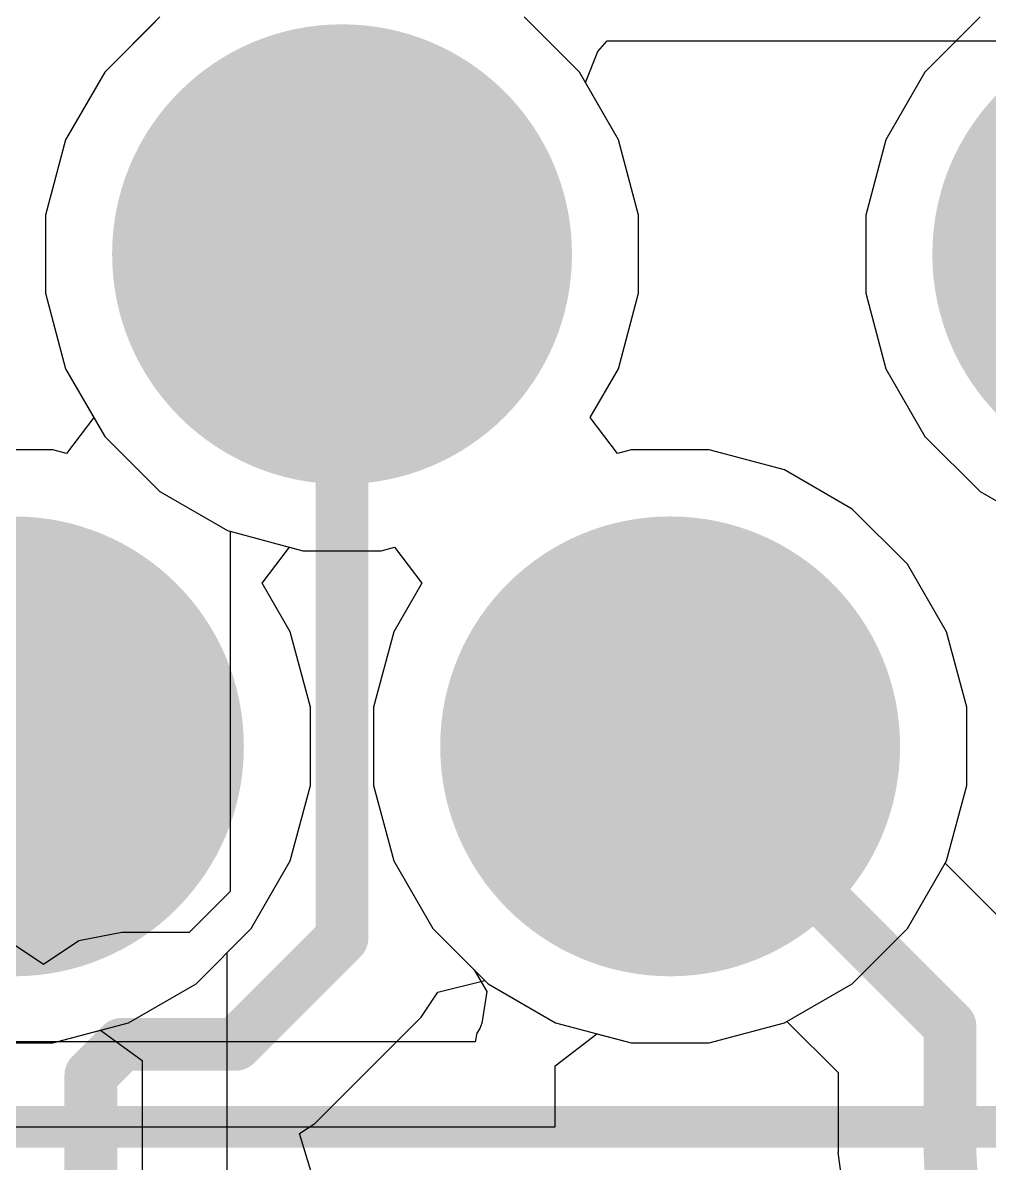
# Model space of a CAD drawing. Header units: inches. Extents: x 0 to 5271, y 0 to 5417.
# Drawn here: x 75.753 to 78.698, y 92.995 to 96.47 of the extents above; entities that cross this region are included whole.
import ezdxf

# ---------------------------------------------------------------- set-up
doc = ezdxf.new("R2010")
doc.units = ezdxf.units.IN
for name, color, linetype in [('Bottom Layer', 5, 'Continuous'), ('Bottom Solder', 6, 'Continuous'), ('Drill Drawing', 1, 'Continuous'), ('L2_GND1', 16, 'Continuous'), ('L3_SIG1', 76, 'Continuous'), ('L4_PWR', 90, 'Continuous'), ('L5_GND2', 156, 'Continuous'), ('L6_SIG2', 130, 'Continuous'), ('L7_GND3', 216, 'Continuous'), ('Multi-Layer', 9, 'Continuous'), ('Pad Holes', 156, 'Continuous'), ('Top Layer', 1, 'Continuous'), ('Top Overlay', 2, 'Continuous'), ('Top Solder', 216, 'Continuous')]:
    doc.layers.add(name, color=color, linetype=linetype)

# ---------------------------------------------------------------- blocks, each defined once
blk = doc.blocks.new('UEA1112C_8HS6_4F_528')
at = {"layer": 'Bottom Layer'}
h = blk.add_hatch(color=5, dxfattribs=at)
edge = h.paths.add_edge_path()
edge.add_arc((-2.0000087, 3.34998314), 0.6499986999999999, 0, 360)
h = blk.add_hatch(color=5, dxfattribs=at)
edge = h.paths.add_edge_path()
edge.add_arc((-1.27e-05, 3.34998314), 0.6499986999999999, 0, 360)
h = blk.add_hatch(color=5, dxfattribs=at)
edge = h.paths.add_edge_path()
edge.add_arc((-3.499980299999999, 1.85001154), 0.6499986999999999, 0, 360)
h = blk.add_hatch(color=5, dxfattribs=at)
edge = h.paths.add_edge_path()
edge.add_arc((-1.0000107, 1.85001154), 0.6499986999999999, 0, 360)
at = {"layer": 'Bottom Solder'}
h = blk.add_hatch(color=6, dxfattribs=at)
edge = h.paths.add_edge_path()
edge.add_arc((-2.0000087, 3.34998314), 0.7007987, 0, 360)
h = blk.add_hatch(color=6, dxfattribs=at)
edge = h.paths.add_edge_path()
edge.add_arc((-1.27e-05, 3.34998314), 0.7007987, 0, 360)
h = blk.add_hatch(color=6, dxfattribs=at)
edge = h.paths.add_edge_path()
edge.add_arc((-3.499980299999999, 1.85001154), 0.7007987, 0, 360)
h = blk.add_hatch(color=6, dxfattribs=at)
edge = h.paths.add_edge_path()
edge.add_arc((-1.0000107, 1.85001154), 0.7007987, 0, 360)
at = {"layer": 'L2_GND1'}
h = blk.add_hatch(color=16, dxfattribs=at)
edge = h.paths.add_edge_path()
edge.add_arc((-2.0000087, 3.34998314), 0.6499986999999999, 0, 360)
h = blk.add_hatch(color=16, dxfattribs=at)
edge = h.paths.add_edge_path()
edge.add_arc((-1.27e-05, 3.34998314), 0.6499986999999999, 0, 360)
h = blk.add_hatch(color=16, dxfattribs=at)
edge = h.paths.add_edge_path()
edge.add_arc((-3.499980299999999, 1.85001154), 0.6499986999999999, 0, 360)
h = blk.add_hatch(color=16, dxfattribs=at)
edge = h.paths.add_edge_path()
edge.add_arc((-1.0000107, 1.85001154), 0.6499986999999999, 0, 360)
at = {"layer": 'L3_SIG1'}
h = blk.add_hatch(color=76, dxfattribs=at)
edge = h.paths.add_edge_path()
edge.add_arc((-2.0000087, 3.34998314), 0.6499986999999999, 0, 360)
h = blk.add_hatch(color=76, dxfattribs=at)
edge = h.paths.add_edge_path()
edge.add_arc((-1.27e-05, 3.34998314), 0.6499986999999999, 0, 360)
h = blk.add_hatch(color=76, dxfattribs=at)
edge = h.paths.add_edge_path()
edge.add_arc((-3.499980299999999, 1.85001154), 0.6499986999999999, 0, 360)
h = blk.add_hatch(color=76, dxfattribs=at)
edge = h.paths.add_edge_path()
edge.add_arc((-1.0000107, 1.85001154), 0.6499986999999999, 0, 360)
at = {"layer": 'L4_PWR'}
h = blk.add_hatch(color=90, dxfattribs=at)
edge = h.paths.add_edge_path()
edge.add_arc((-2.0000087, 3.34998314), 0.6499986999999999, 0, 360)
h = blk.add_hatch(color=90, dxfattribs=at)
edge = h.paths.add_edge_path()
edge.add_arc((-1.27e-05, 3.34998314), 0.6499986999999999, 0, 360)
h = blk.add_hatch(color=90, dxfattribs=at)
edge = h.paths.add_edge_path()
edge.add_arc((-3.499980299999999, 1.85001154), 0.6499986999999999, 0, 360)
h = blk.add_hatch(color=90, dxfattribs=at)
edge = h.paths.add_edge_path()
edge.add_arc((-1.0000107, 1.85001154), 0.6499986999999999, 0, 360)
at = {"layer": 'L5_GND2'}
h = blk.add_hatch(color=156, dxfattribs=at)
edge = h.paths.add_edge_path()
edge.add_arc((-2.0000087, 3.34998314), 0.6499986999999999, 0, 360)
h = blk.add_hatch(color=156, dxfattribs=at)
edge = h.paths.add_edge_path()
edge.add_arc((-1.27e-05, 3.34998314), 0.6499986999999999, 0, 360)
h = blk.add_hatch(color=156, dxfattribs=at)
edge = h.paths.add_edge_path()
edge.add_arc((-3.499980299999999, 1.85001154), 0.6499986999999999, 0, 360)
h = blk.add_hatch(color=156, dxfattribs=at)
edge = h.paths.add_edge_path()
edge.add_arc((-1.0000107, 1.85001154), 0.6499986999999999, 0, 360)
at = {"layer": 'L6_SIG2'}
h = blk.add_hatch(color=130, dxfattribs=at)
edge = h.paths.add_edge_path()
edge.add_arc((-2.0000087, 3.34998314), 0.6499986999999999, 0, 360)
h = blk.add_hatch(color=130, dxfattribs=at)
edge = h.paths.add_edge_path()
edge.add_arc((-1.27e-05, 3.34998314), 0.6499986999999999, 0, 360)
h = blk.add_hatch(color=130, dxfattribs=at)
edge = h.paths.add_edge_path()
edge.add_arc((-3.499980299999999, 1.85001154), 0.6499986999999999, 0, 360)
h = blk.add_hatch(color=130, dxfattribs=at)
edge = h.paths.add_edge_path()
edge.add_arc((-1.0000107, 1.85001154), 0.6499986999999999, 0, 360)
at = {"layer": 'L7_GND3'}
h = blk.add_hatch(color=216, dxfattribs=at)
edge = h.paths.add_edge_path()
edge.add_arc((-2.0000087, 3.34998314), 0.6499986999999999, 0, 360)
h = blk.add_hatch(color=216, dxfattribs=at)
edge = h.paths.add_edge_path()
edge.add_arc((-1.27e-05, 3.34998314), 0.6499986999999999, 0, 360)
h = blk.add_hatch(color=216, dxfattribs=at)
edge = h.paths.add_edge_path()
edge.add_arc((-3.499980299999999, 1.85001154), 0.6499986999999999, 0, 360)
h = blk.add_hatch(color=216, dxfattribs=at)
edge = h.paths.add_edge_path()
edge.add_arc((-1.0000107, 1.85001154), 0.6499986999999999, 0, 360)
at = {"layer": 'Multi-Layer'}
h = blk.add_hatch(color=9, dxfattribs=at)
edge = h.paths.add_edge_path()
edge.add_arc((-2.0000087, 3.34998314), 0.6499986999999999, 0, 360)
h = blk.add_hatch(color=9, dxfattribs=at)
edge = h.paths.add_edge_path()
edge.add_arc((-1.27e-05, 3.34998314), 0.6499986999999999, 0, 360)
h = blk.add_hatch(color=9, dxfattribs=at)
edge = h.paths.add_edge_path()
edge.add_arc((-3.499980299999999, 1.85001154), 0.6499986999999999, 0, 360)
h = blk.add_hatch(color=9, dxfattribs=at)
edge = h.paths.add_edge_path()
edge.add_arc((-1.0000107, 1.85001154), 0.6499986999999999, 0, 360)
at = {"layer": 'Pad Holes'}
h = blk.add_hatch(color=7, dxfattribs=at)
edge = h.paths.add_edge_path()
edge.add_arc((-2.0000087, 3.34998314), 0.350012, 0, 360)
h = blk.add_hatch(color=7, dxfattribs=at)
edge = h.paths.add_edge_path()
edge.add_arc((-1.27e-05, 3.34998314), 0.350012, 0, 360)
h = blk.add_hatch(color=7, dxfattribs=at)
edge = h.paths.add_edge_path()
edge.add_arc((-1.0000107, 1.85001154), 0.350012, 0, 360)
at = {"layer": 'Top Layer'}
h = blk.add_hatch(color=1, dxfattribs=at)
edge = h.paths.add_edge_path()
edge.add_arc((-2.0000087, 3.34998314), 0.6499986999999999, 0, 360)
h = blk.add_hatch(color=1, dxfattribs=at)
edge = h.paths.add_edge_path()
edge.add_arc((-1.27e-05, 3.34998314), 0.6499986999999999, 0, 360)
h = blk.add_hatch(color=1, dxfattribs=at)
edge = h.paths.add_edge_path()
edge.add_arc((-3.499980299999999, 1.85001154), 0.6499986999999999, 0, 360)
h = blk.add_hatch(color=1, dxfattribs=at)
edge = h.paths.add_edge_path()
edge.add_arc((-1.0000107, 1.85001154), 0.6499986999999999, 0, 360)
at = {"layer": 'Top Solder'}
h = blk.add_hatch(color=216, dxfattribs=at)
edge = h.paths.add_edge_path()
edge.add_arc((-2.0000087, 3.34998314), 0.7007987, 0, 360)
h = blk.add_hatch(color=216, dxfattribs=at)
edge = h.paths.add_edge_path()
edge.add_arc((-1.27e-05, 3.34998314), 0.7007987, 0, 360)
h = blk.add_hatch(color=216, dxfattribs=at)
edge = h.paths.add_edge_path()
edge.add_arc((-3.499980299999999, 1.85001154), 0.7007987, 0, 360)
h = blk.add_hatch(color=216, dxfattribs=at)
edge = h.paths.add_edge_path()
edge.add_arc((-1.0000107, 1.85001154), 0.7007987, 0, 360)
at = {"layer": 'Top Overlay'}
blk.add_lwpolyline([(6.7999737, 4.51000114, 0.127, 0.127, 0), (-6.7999991, 4.51000114, 0.127, 0.127, 0)], format="xyseb", dxfattribs=at)

msp = doc.modelspace()

# ---------------------------------------------------------------- linework, layer by layer
at = {"layer": 'Bottom Layer'}
for p, q in [((76.17096018, 96.48839478), (76.00264962, 96.32008422)), ((77.44940822, 96.32008422), (77.28109766, 96.48839478)), ((78.67092978, 96.48839478), (78.50261922, 96.32008422)), ((76.00264962, 96.32008422), (75.88363538, 96.11394544)), ((77.56842246, 96.11394544), (77.44940822, 96.32008422)), ((78.50261922, 96.32008422), (78.38360498, 96.11394544)), ((75.88363538, 96.11394544), (75.82203022, 95.88402971999999)), ((77.63002762, 95.88402971999999), (77.56842246, 96.11394544)), ((78.38360498, 96.11394544), (78.32199982, 95.88402971999999)), ((75.82203022, 95.88402971999999), (75.82203022, 95.64600123999999)), ((77.63002762, 95.64600123999999), (77.63002762, 95.88402971999999)), ((78.32199982, 95.88402971999999), (78.32199982, 95.64600123999999)), ((75.82203022, 95.64600123999999), (75.88363538, 95.41608552)), ((77.56842246, 95.41608552), (77.63002762, 95.64600123999999)), ((78.32199982, 95.64600123999999), (78.38360498, 95.41608552)), ((75.88363538, 95.41608552), (76.00264962, 95.20994673999999)), ((77.48243076, 95.26714245999999), (77.56842246, 95.41608552)), ((78.38360498, 95.41608552), (78.50261922, 95.20994673999999)), ((77.5661136, 95.15808247999999), (77.48243076, 95.26714245999999)), ((76.00264962, 95.20994673999999), (76.17096018, 95.04163618)), ((78.50261922, 95.20994673999999), (78.67092978, 95.04163618)), ((77.60701268, 95.16904258), (77.5661136, 95.15808247999999)), ((77.84504116, 95.16904258), (77.60701268, 95.16904258)), ((78.07495688, 95.10743742), (77.84504116, 95.16904258)), ((78.28109565999999, 94.98842318), (78.07495688, 95.10743742)), ((76.17096018, 95.04163618), (76.37709896, 94.92262194)), ((78.67092978, 95.04163618), (78.87706856, 94.92262194)), ((78.44940622, 94.82011261999999), (78.28109565999999, 94.98842318)), ((76.37709896, 94.92262194), (76.60701467999999, 94.86101678)), ((76.60701467999999, 94.86101678), (76.84504315999999, 94.86101678)), ((76.84504315999999, 94.86101678), (76.88594223999999, 94.87197687999999)), ((76.88594223999999, 94.87197687999999), (76.96962508, 94.7629169)), ((78.56842046, 94.61397384), (78.44940622, 94.82011261999999)), ((76.96962508, 94.7629169), (76.88363337999999, 94.61397384)), ((76.88363337999999, 94.61397384), (76.82202821999999, 94.38405811999999)), ((78.63002562, 94.38405811999999), (78.56842046, 94.61397384)), ((76.82202821999999, 94.38405811999999), (76.82202821999999, 94.14602964)), ((78.63002562, 94.14602964), (78.63002562, 94.38405811999999)), ((76.82202821999999, 94.14602964), (76.88363337999999, 93.91611391999999)), ((78.56842046, 93.91611391999999), (78.63002562, 94.14602964)), ((76.88363337999999, 93.91611391999999), (77.00264761999999, 93.70997514)), ((78.56428279999999, 93.90894858), (78.56842046, 93.91611391999999)), ((78.72602492, 93.74720646), (78.56428279999999, 93.90894858)), ((77.00264761999999, 93.70997514), (77.17095818, 93.54166457999999)), ((77.17095818, 93.54166457999999), (77.37709695999999, 93.42265034)), ((77.37709695999999, 93.42265034), (77.60701268, 93.36104517999999)), ((77.84504116, 93.36104517999999), (78.07495688, 93.42265034)), ((78.07495688, 93.42265034), (78.08212221999999, 93.426788)), ((78.08212221999999, 93.426788), (78.23812901999999, 93.27078119999999)), ((77.60701268, 93.36104517999999), (77.84504116, 93.36104517999999)), ((78.23812901999999, 93.27078119999999), (78.23812901999999, 93.02672022)), ((78.23812901999999, 93.02672022), (78.23752196, 93.02672022)), ((78.23752196, 93.02672022), (78.26603346, 92.81016235999999))]:
    msp.add_line(p, q, dxfattribs=at)
for points in [[(77.72602692, 94.26504388, 0.16077946, 0.16077946, 0), (78.57906813999999, 93.41200266, 0.16077946, 0.16077946, 0)], [(78.57906813999999, 93.25101237999999, 0.16077946, 0.16077946, 0), (78.57906813999999, 93.41200266, 0.16077946, 0.16077946, 0)], [(78.57906813999999, 93.02672022, 0.16077946, 0.16077946, 0), (78.57906813999999, 93.25101237999999, 0.16077946, 0.16077946, 0)], [(79.07423351999999, 92.53155484, 0.16077946, 0.16077946, -0.4142135623730951), (78.57906813999999, 93.02672022, 0.16077946, 0.16077946, 0)]]:
    msp.add_lwpolyline(points, format="xyseb", dxfattribs=at)
for points in [[(77.68583142, 94.26504388, 0.08038846, 0.08038846, 1), (77.76622241999999, 94.26504388, 0.08038846, 0.08038846, 1)], [(78.53887264, 93.41200266, 0.08038846, 0.08038846, 1), (78.61926363999999, 93.41200266, 0.08038846, 0.08038846, 1)], [(78.53887264, 93.41200266, 0.08038846, 0.08038846, 1), (78.61926363999999, 93.41200266, 0.08038846, 0.08038846, 1)], [(78.53887264, 93.25101237999999, 0.08038846, 0.08038846, 1), (78.61926363999999, 93.25101237999999, 0.08038846, 0.08038846, 1)], [(78.53887264, 93.25101237999999, 0.08038846, 0.08038846, 1), (78.61926363999999, 93.25101237999999, 0.08038846, 0.08038846, 1)], [(78.53887264, 93.02672022, 0.08038846, 0.08038846, 1), (78.61926363999999, 93.02672022, 0.08038846, 0.08038846, 1)], [(78.53887264, 93.02672022, 0.08038846, 0.08038846, 1), (78.61926363999999, 93.02672022, 0.08038846, 0.08038846, 1)]]:
    msp.add_lwpolyline(points, format="xyseb", close=True, dxfattribs=at)
at = {"layer": 'Drill Drawing'}
for points in [[(76.98002892, 95.76501548, 0.0508, 0.0508, 1), (76.47202892, 95.76501548, 0.0508, 0.0508, 1)], [(76.45932892, 95.76501548, 0.0254, 0.0254, 1), (76.48472892, 95.76501548, 0.0254, 0.0254, 1)], [(76.96732892, 95.76501548, 0.0254, 0.0254, 1), (76.99272891999999, 95.76501548, 0.0254, 0.0254, 1)], [(75.98003091999999, 94.26504388, 0.0508, 0.0508, 1), (75.47203092, 94.26504388, 0.0508, 0.0508, 1)], [(77.98002691999999, 94.26504388, 0.0508, 0.0508, 1), (77.47202691999999, 94.26504388, 0.0508, 0.0508, 1)], [(75.96733092, 94.26504388, 0.0254, 0.0254, 1), (75.99273092, 94.26504388, 0.0254, 0.0254, 1)], [(77.45932692, 94.26504388, 0.0254, 0.0254, 1), (77.48472692, 94.26504388, 0.0254, 0.0254, 1)], [(77.96732691999999, 94.26504388, 0.0254, 0.0254, 1), (77.99272692, 94.26504388, 0.0254, 0.0254, 1)]]:
    msp.add_lwpolyline(points, format="xyseb", close=True, dxfattribs=at)
at = {"layer": 'L2_GND1'}
for p, q in [((76.17096018, 96.48839478), (76.00264962, 96.32008422)), ((77.44940822, 96.32008422), (77.28109766, 96.48839478)), ((78.67092978, 96.48839478), (78.50261922, 96.32008422)), ((76.00264962, 96.32008422), (75.88363538, 96.11394544)), ((77.56842246, 96.11394544), (77.44940822, 96.32008422)), ((78.50261922, 96.32008422), (78.38360498, 96.11394544)), ((75.88363538, 96.11394544), (75.82203022, 95.88402971999999)), ((77.63002762, 95.88402971999999), (77.56842246, 96.11394544)), ((78.38360498, 96.11394544), (78.32199982, 95.88402971999999)), ((75.82203022, 95.88402971999999), (75.82203022, 95.64600123999999)), ((77.63002762, 95.64600123999999), (77.63002762, 95.88402971999999)), ((78.32199982, 95.88402971999999), (78.32199982, 95.64600123999999)), ((75.82203022, 95.64600123999999), (75.88363538, 95.41608552)), ((77.56842246, 95.41608552), (77.63002762, 95.64600123999999)), ((78.32199982, 95.64600123999999), (78.38360498, 95.41608552)), ((75.88363538, 95.41608552), (75.96962708, 95.26714245999999)), ((77.48243076, 95.26714245999999), (77.56842246, 95.41608552)), ((78.38360498, 95.41608552), (78.50261922, 95.20994673999999)), ((75.96962708, 95.26714245999999), (75.88594424, 95.15808247999999)), ((77.5661136, 95.15808247999999), (77.48243076, 95.26714245999999)), ((78.50261922, 95.20994673999999), (78.67092978, 95.04163618)), ((75.84504516, 95.16904258), (75.60701668, 95.16904258)), ((75.88594424, 95.15808247999999), (75.84504516, 95.16904258)), ((77.60701268, 95.16904258), (77.5661136, 95.15808247999999)), ((77.84504116, 95.16904258), (77.60701268, 95.16904258)), ((78.07495688, 95.10743742), (77.84504116, 95.16904258)), ((78.28109565999999, 94.98842318), (78.07495688, 95.10743742)), ((78.67092978, 95.04163618), (78.87706856, 94.92262194)), ((78.44940622, 94.82011261999999), (78.28109565999999, 94.98842318)), ((76.48243276, 94.7629169), (76.56611559999999, 94.87197687999999)), ((76.56611559999999, 94.87197687999999), (76.60701467999999, 94.86101678)), ((76.60701467999999, 94.86101678), (76.84504315999999, 94.86101678)), ((76.84504315999999, 94.86101678), (76.88594223999999, 94.87197687999999)), ((76.88594223999999, 94.87197687999999), (76.96962508, 94.7629169)), ((78.56842046, 94.61397384), (78.44940622, 94.82011261999999)), ((76.56842445999999, 94.61397384), (76.48243276, 94.7629169)), ((76.96962508, 94.7629169), (76.88363337999999, 94.61397384)), ((76.63002961999999, 94.38405811999999), (76.56842445999999, 94.61397384)), ((76.88363337999999, 94.61397384), (76.82202821999999, 94.38405811999999)), ((78.63002562, 94.38405811999999), (78.56842046, 94.61397384)), ((76.63002961999999, 94.14602964), (76.63002961999999, 94.38405811999999)), ((76.82202821999999, 94.38405811999999), (76.82202821999999, 94.14602964)), ((78.63002562, 94.14602964), (78.63002562, 94.38405811999999)), ((76.56842445999999, 93.91611391999999), (76.63002961999999, 94.14602964)), ((76.82202821999999, 94.14602964), (76.88363337999999, 93.91611391999999)), ((78.56842046, 93.91611391999999), (78.63002562, 94.14602964)), ((76.44941022, 93.70997514), (76.56842445999999, 93.91611391999999)), ((76.88363337999999, 93.91611391999999), (77.00264761999999, 93.70997514)), ((78.44940622, 93.70997514), (78.56842046, 93.91611391999999)), ((76.28109966, 93.54166457999999), (76.44941022, 93.70997514)), ((77.00264761999999, 93.70997514), (77.17095818, 93.54166457999999)), ((78.28109565999999, 93.54166457999999), (78.44940622, 93.70997514)), ((76.07496087999999, 93.42265034), (76.28109966, 93.54166457999999)), ((77.17095818, 93.54166457999999), (77.37709695999999, 93.42265034)), ((78.07495688, 93.42265034), (78.28109565999999, 93.54166457999999)), ((75.84504516, 93.36104517999999), (76.07496087999999, 93.42265034)), ((77.37709695999999, 93.42265034), (77.60701268, 93.36104517999999)), ((77.84504116, 93.36104517999999), (78.07495688, 93.42265034)), ((75.60701668, 93.36104517999999), (75.84504516, 93.36104517999999)), ((77.60701268, 93.36104517999999), (77.84504116, 93.36104517999999))]:
    msp.add_line(p, q, dxfattribs=at)
at = {"layer": 'L3_SIG1'}
for p, q in [((76.17096018, 96.48839478), (76.00264962, 96.32008422)), ((77.50583686, 96.383348), (77.53408166, 96.41501672)), ((77.53408166, 96.41501672), (80.79599791999999, 96.41501672)), ((77.46792228, 96.28801671999999), (77.50583686, 96.383348)), ((76.00264962, 96.32008422), (75.88363538, 96.11394544)), ((77.56842246, 96.11394544), (77.46792228, 96.28801671999999)), ((75.88363538, 96.11394544), (75.82203022, 95.88402971999999)), ((77.63002762, 95.88402971999999), (77.56842246, 96.11394544)), ((75.82203022, 95.88402971999999), (75.82203022, 95.64600123999999)), ((77.63002762, 95.64600123999999), (77.63002762, 95.88402971999999)), ((75.82203022, 95.64600123999999), (75.88363538, 95.41608552)), ((77.56842246, 95.41608552), (77.63002762, 95.64600123999999)), ((75.88363538, 95.41608552), (76.00264962, 95.20994673999999)), ((77.48243076, 95.26714245999999), (77.56842246, 95.41608552)), ((77.5661136, 95.15808247999999), (77.48243076, 95.26714245999999)), ((76.00264962, 95.20994673999999), (76.17096018, 95.04163618)), ((77.60701268, 95.16904258), (77.5661136, 95.15808247999999)), ((77.84504116, 95.16904258), (77.60701268, 95.16904258)), ((78.07495688, 95.10743742), (77.84504116, 95.16904258)), ((78.28109565999999, 94.98842318), (78.07495688, 95.10743742)), ((76.17096018, 95.04163618), (76.37709896, 94.92262194)), ((78.44940622, 94.82011261999999), (78.28109565999999, 94.98842318)), ((76.37709896, 94.92262194), (76.60701467999999, 94.86101678)), ((76.60701467999999, 94.86101678), (76.84504315999999, 94.86101678)), ((76.84504315999999, 94.86101678), (76.88594223999999, 94.87197687999999)), ((76.88594223999999, 94.87197687999999), (76.96962508, 94.7629169)), ((78.56842046, 94.61397384), (78.44940622, 94.82011261999999)), ((76.96962508, 94.7629169), (76.88363337999999, 94.61397384)), ((76.88363337999999, 94.61397384), (76.82202821999999, 94.38405811999999)), ((78.63002562, 94.38405811999999), (78.56842046, 94.61397384)), ((76.82202821999999, 94.38405811999999), (76.82202821999999, 94.14602964)), ((78.63002562, 94.14602964), (78.63002562, 94.38405811999999)), ((76.82202821999999, 94.14602964), (76.88363337999999, 93.91611391999999)), ((78.56842046, 93.91611391999999), (78.63002562, 94.14602964)), ((76.88363337999999, 93.91611391999999), (77.00264761999999, 93.70997514)), ((78.44940622, 93.70997514), (78.56842046, 93.91611391999999)), ((77.00264761999999, 93.70997514), (77.12840302, 93.58421974)), ((78.28109565999999, 93.54166457999999), (78.44940622, 93.70997514)), ((77.12840302, 93.58421974), (77.16722692, 93.51822546)), ((78.07495688, 93.42265034), (78.28109565999999, 93.54166457999999)), ((77.16722692, 93.51822546), (77.1517507, 93.42094092)), ((77.14625921999999, 93.4047662), (77.13676724, 93.39055997999999)), ((77.1517507, 93.42094092), (77.14625921999999, 93.4047662)), ((77.84504116, 93.36104517999999), (78.07495688, 93.42265034)), ((77.13148404, 93.36400173999999), (74.22738519999999, 93.36400173999999)), ((77.13676724, 93.39055997999999), (77.13148404, 93.36400173999999)), ((77.37603015999998, 93.29145426), (77.50303269999999, 93.38890644)), ((77.50303269999999, 93.38890644), (77.60701268, 93.36104517999999)), ((77.60701268, 93.36104517999999), (77.84504116, 93.36104517999999)), ((77.37603015999998, 93.10502588), (77.37603015999998, 93.29145426)), ((70.65601312, 93.10502588), (77.37603015999998, 93.10502588))]:
    msp.add_line(p, q, dxfattribs=at)
at = {"layer": 'L4_PWR'}
for p, q in [((76.15739658, 96.47483118), (76.00264962, 96.32008422)), ((77.44940822, 96.32008422), (77.28109766, 96.48839478)), ((78.67092978, 96.48839478), (78.50261922, 96.32008422)), ((76.00264962, 96.32008422), (75.88363538, 96.11394544)), ((77.56842246, 96.11394544), (77.44940822, 96.32008422)), ((78.50261922, 96.32008422), (78.38360498, 96.11394544)), ((75.88363538, 96.11394544), (75.82203022, 95.88402971999999)), ((77.63002762, 95.88402971999999), (77.56842246, 96.11394544)), ((78.38360498, 96.11394544), (78.32199982, 95.88402971999999)), ((75.82203022, 95.88402971999999), (75.82203022, 95.64600123999999)), ((77.63002762, 95.64600123999999), (77.63002762, 95.88402971999999)), ((78.32199982, 95.88402971999999), (78.32199982, 95.64600123999999)), ((75.82203022, 95.64600123999999), (75.88363538, 95.41608552)), ((77.56842246, 95.41608552), (77.63002762, 95.64600123999999)), ((78.32199982, 95.64600123999999), (78.38360498, 95.41608552)), ((75.88363538, 95.41608552), (75.96962708, 95.26714245999999)), ((77.48243076, 95.26714245999999), (77.56842246, 95.41608552)), ((78.38360498, 95.41608552), (78.50261922, 95.20994673999999)), ((75.96962708, 95.26714245999999), (75.88594424, 95.15808247999999)), ((77.5661136, 95.15808247999999), (77.48243076, 95.26714245999999)), ((78.50261922, 95.20994673999999), (78.67092978, 95.04163618)), ((75.84504516, 95.16904258), (75.60701668, 95.16904258)), ((75.88594424, 95.15808247999999), (75.84504516, 95.16904258)), ((77.60701268, 95.16904258), (77.5661136, 95.15808247999999)), ((77.84504116, 95.16904258), (77.60701268, 95.16904258)), ((78.07495688, 95.10743742), (77.84504116, 95.16904258)), ((78.28109565999999, 94.98842318), (78.07495688, 95.10743742)), ((78.67092978, 95.04163618), (78.87706856, 94.92262194)), ((78.44940622, 94.82011261999999), (78.28109565999999, 94.98842318)), ((76.48243276, 94.7629169), (76.56611559999999, 94.87197687999999)), ((76.56611559999999, 94.87197687999999), (76.60701467999999, 94.86101678)), ((76.60701467999999, 94.86101678), (76.84504315999999, 94.86101678)), ((76.84504315999999, 94.86101678), (76.88594223999999, 94.87197687999999)), ((76.88594223999999, 94.87197687999999), (76.96962508, 94.7629169)), ((78.56842046, 94.61397384), (78.44940622, 94.82011261999999)), ((76.56842445999999, 94.61397384), (76.48243276, 94.7629169)), ((76.96962508, 94.7629169), (76.88363337999999, 94.61397384)), ((76.63002961999999, 94.38405811999999), (76.56842445999999, 94.61397384)), ((76.88363337999999, 94.61397384), (76.82202821999999, 94.38405811999999)), ((78.63002562, 94.38405811999999), (78.56842046, 94.61397384)), ((76.63002961999999, 94.14602964), (76.63002961999999, 94.38405811999999)), ((76.82202821999999, 94.38405811999999), (76.82202821999999, 94.14602964)), ((78.63002562, 94.14602964), (78.63002562, 94.38405811999999)), ((76.56842445999999, 93.91611391999999), (76.63002961999999, 94.14602964)), ((76.82202821999999, 94.14602964), (76.88363337999999, 93.91611391999999)), ((78.56842046, 93.91611391999999), (78.63002562, 94.14602964)), ((76.44941022, 93.70997514), (76.56842445999999, 93.91611391999999)), ((76.88363337999999, 93.91611391999999), (77.00264761999999, 93.70997514)), ((78.44940622, 93.70997514), (78.56842046, 93.91611391999999)), ((76.37603216, 93.63659708), (76.44941022, 93.70997514)), ((77.00264761999999, 93.70997514), (77.17095818, 93.54166457999999)), ((78.28109565999999, 93.54166457999999), (78.44940622, 93.70997514)), ((76.37603216, 88.1634), (76.37603216, 93.63659708)), ((77.17095818, 93.54166457999999), (77.37709695999999, 93.42265034)), ((78.07495688, 93.42265034), (78.28109565999999, 93.54166457999999)), ((75.84504516, 93.36104517999999), (75.99005376, 93.39989956)), ((75.99005376, 93.39989956), (76.1170563, 93.30705494)), ((77.37709695999999, 93.42265034), (77.60701268, 93.36104517999999)), ((77.84504116, 93.36104517999999), (78.07495688, 93.42265034)), ((75.60701668, 93.36104517999999), (75.84504516, 93.36104517999999)), ((77.60701268, 93.36104517999999), (77.84504116, 93.36104517999999)), ((76.1170563, 93.30705494), (76.1170563, 88.42237585999999))]:
    msp.add_line(p, q, dxfattribs=at)
at = {"layer": 'L5_GND2'}
for p, q in [((76.17096018, 96.48839478), (76.00264962, 96.32008422)), ((77.44940822, 96.32008422), (77.28109766, 96.48839478)), ((78.67092978, 96.48839478), (78.50261922, 96.32008422)), ((76.00264962, 96.32008422), (75.88363538, 96.11394544)), ((77.56842246, 96.11394544), (77.44940822, 96.32008422)), ((78.50261922, 96.32008422), (78.38360498, 96.11394544)), ((75.88363538, 96.11394544), (75.82203022, 95.88402971999999)), ((77.63002762, 95.88402971999999), (77.56842246, 96.11394544)), ((78.38360498, 96.11394544), (78.32199982, 95.88402971999999)), ((75.82203022, 95.88402971999999), (75.82203022, 95.64600123999999)), ((77.63002762, 95.64600123999999), (77.63002762, 95.88402971999999)), ((78.32199982, 95.88402971999999), (78.32199982, 95.64600123999999)), ((75.82203022, 95.64600123999999), (75.88363538, 95.41608552)), ((77.56842246, 95.41608552), (77.63002762, 95.64600123999999)), ((78.32199982, 95.64600123999999), (78.38360498, 95.41608552)), ((75.88363538, 95.41608552), (76.00264962, 95.20994673999999)), ((77.48243076, 95.26714245999999), (77.56842246, 95.41608552)), ((78.38360498, 95.41608552), (78.50261922, 95.20994673999999)), ((77.5661136, 95.15808247999999), (77.48243076, 95.26714245999999)), ((76.00264962, 95.20994673999999), (76.17096018, 95.04163618)), ((78.50261922, 95.20994673999999), (78.67092978, 95.04163618)), ((77.60701268, 95.16904258), (77.5661136, 95.15808247999999)), ((77.84504116, 95.16904258), (77.60701268, 95.16904258)), ((78.07495688, 95.10743742), (77.84504116, 95.16904258)), ((78.28109565999999, 94.98842318), (78.07495688, 95.10743742)), ((76.17096018, 95.04163618), (76.37709896, 94.92262194)), ((78.67092978, 95.04163618), (78.87706856, 94.92262194)), ((78.44940622, 94.82011261999999), (78.28109565999999, 94.98842318)), ((76.37709896, 94.92262194), (76.60701467999999, 94.86101678)), ((76.60701467999999, 94.86101678), (76.84504315999999, 94.86101678)), ((76.84504315999999, 94.86101678), (76.88594223999999, 94.87197687999999)), ((76.88594223999999, 94.87197687999999), (76.96962508, 94.7629169)), ((78.56842046, 94.61397384), (78.44940622, 94.82011261999999)), ((76.96962508, 94.7629169), (76.88363337999999, 94.61397384)), ((76.88363337999999, 94.61397384), (76.82202821999999, 94.38405811999999)), ((78.63002562, 94.38405811999999), (78.56842046, 94.61397384)), ((76.82202821999999, 94.38405811999999), (76.82202821999999, 94.14602964)), ((78.63002562, 94.14602964), (78.63002562, 94.38405811999999)), ((76.82202821999999, 94.14602964), (76.88363337999999, 93.91611391999999)), ((78.56842046, 93.91611391999999), (78.63002562, 94.14602964)), ((76.88363337999999, 93.91611391999999), (77.00264761999999, 93.70997514)), ((78.44940622, 93.70997514), (78.56842046, 93.91611391999999)), ((77.00264761999999, 93.70997514), (77.17095818, 93.54166457999999)), ((78.28109565999999, 93.54166457999999), (78.44940622, 93.70997514)), ((77.17095818, 93.54166457999999), (77.37709695999999, 93.42265034)), ((78.07495688, 93.42265034), (78.28109565999999, 93.54166457999999)), ((77.37709695999999, 93.42265034), (77.60701268, 93.36104517999999)), ((77.84504116, 93.36104517999999), (78.07495688, 93.42265034)), ((77.60701268, 93.36104517999999), (77.84504116, 93.36104517999999))]:
    msp.add_line(p, q, dxfattribs=at)
at = {"layer": 'L6_SIG2'}
for p, q in [((76.17096018, 96.48839478), (76.00264962, 96.32008422)), ((77.44940822, 96.32008422), (77.28109766, 96.48839478)), ((78.67092978, 96.48839478), (78.50261922, 96.32008422)), ((76.00264962, 96.32008422), (75.88363538, 96.11394544)), ((77.56842246, 96.11394544), (77.44940822, 96.32008422)), ((78.50261922, 96.32008422), (78.38360498, 96.11394544)), ((75.88363538, 96.11394544), (75.82203022, 95.88402971999999)), ((77.63002762, 95.88402971999999), (77.56842246, 96.11394544)), ((78.38360498, 96.11394544), (78.32199982, 95.88402971999999)), ((75.82203022, 95.88402971999999), (75.82203022, 95.64600123999999)), ((77.63002762, 95.64600123999999), (77.63002762, 95.88402971999999)), ((78.32199982, 95.88402971999999), (78.32199982, 95.64600123999999)), ((75.82203022, 95.64600123999999), (75.88363538, 95.41608552)), ((77.56842246, 95.41608552), (77.63002762, 95.64600123999999)), ((78.32199982, 95.64600123999999), (78.38360498, 95.41608552)), ((75.88363538, 95.41608552), (76.00264962, 95.20994673999999)), ((77.48243076, 95.26714245999999), (77.56842246, 95.41608552)), ((78.38360498, 95.41608552), (78.50261922, 95.20994673999999)), ((77.5661136, 95.15808247999999), (77.48243076, 95.26714245999999)), ((76.00264962, 95.20994673999999), (76.17096018, 95.04163618)), ((78.50261922, 95.20994673999999), (78.67092978, 95.04163618)), ((77.60701268, 95.16904258), (77.5661136, 95.15808247999999)), ((77.84504116, 95.16904258), (77.60701268, 95.16904258)), ((78.07495688, 95.10743742), (77.84504116, 95.16904258)), ((78.28109565999999, 94.98842318), (78.07495688, 95.10743742)), ((76.17096018, 95.04163618), (76.37709896, 94.92262194)), ((78.67092978, 95.04163618), (78.87706856, 94.92262194)), ((78.44940622, 94.82011261999999), (78.28109565999999, 94.98842318)), ((76.37709896, 94.92262194), (76.60701467999999, 94.86101678)), ((76.60701467999999, 94.86101678), (76.84504315999999, 94.86101678)), ((76.84504315999999, 94.86101678), (76.88594223999999, 94.87197687999999)), ((76.88594223999999, 94.87197687999999), (76.96962508, 94.7629169)), ((78.56842046, 94.61397384), (78.44940622, 94.82011261999999)), ((76.96962508, 94.7629169), (76.88363337999999, 94.61397384)), ((76.88363337999999, 94.61397384), (76.82202821999999, 94.38405811999999)), ((78.63002562, 94.38405811999999), (78.56842046, 94.61397384)), ((76.82202821999999, 94.38405811999999), (76.82202821999999, 94.14602964)), ((78.63002562, 94.14602964), (78.63002562, 94.38405811999999)), ((76.82202821999999, 94.14602964), (76.88363337999999, 93.91611391999999)), ((78.56842046, 93.91611391999999), (78.63002562, 94.14602964)), ((76.88363337999999, 93.91611391999999), (77.00264761999999, 93.70997514)), ((78.44940622, 93.70997514), (78.56842046, 93.91611391999999)), ((77.00264761999999, 93.70997514), (77.17095818, 93.54166457999999)), ((78.28109565999999, 93.54166457999999), (78.44940622, 93.70997514)), ((77.17095818, 93.54166457999999), (77.37709695999999, 93.42265034)), ((78.07495688, 93.42265034), (78.28109565999999, 93.54166457999999)), ((77.37709695999999, 93.42265034), (77.60701268, 93.36104517999999)), ((77.84504116, 93.36104517999999), (78.07495688, 93.42265034)), ((77.60701268, 93.36104517999999), (77.84504116, 93.36104517999999))]:
    msp.add_line(p, q, dxfattribs=at)
at = {"layer": 'L7_GND3'}
for p, q in [((76.17096018, 96.48839478), (76.00264962, 96.32008422)), ((77.44940822, 96.32008422), (77.28109766, 96.48839478)), ((78.67092978, 96.48839478), (78.50261922, 96.32008422)), ((76.00264962, 96.32008422), (75.88363538, 96.11394544)), ((77.56842246, 96.11394544), (77.44940822, 96.32008422)), ((78.50261922, 96.32008422), (78.38360498, 96.11394544)), ((75.88363538, 96.11394544), (75.82203022, 95.88402971999999)), ((77.63002762, 95.88402971999999), (77.56842246, 96.11394544)), ((78.38360498, 96.11394544), (78.32199982, 95.88402971999999)), ((75.82203022, 95.88402971999999), (75.82203022, 95.64600123999999)), ((77.63002762, 95.64600123999999), (77.63002762, 95.88402971999999)), ((78.32199982, 95.88402971999999), (78.32199982, 95.64600123999999)), ((75.82203022, 95.64600123999999), (75.88363538, 95.41608552)), ((77.56842246, 95.41608552), (77.63002762, 95.64600123999999)), ((78.32199982, 95.64600123999999), (78.38360498, 95.41608552)), ((75.88363538, 95.41608552), (76.00264962, 95.20994673999999)), ((77.48243076, 95.26714245999999), (77.56842246, 95.41608552)), ((78.38360498, 95.41608552), (78.50261922, 95.20994673999999)), ((77.5661136, 95.15808247999999), (77.48243076, 95.26714245999999)), ((76.00264962, 95.20994673999999), (76.17096018, 95.04163618)), ((78.50261922, 95.20994673999999), (78.67092978, 95.04163618)), ((77.60701268, 95.16904258), (77.5661136, 95.15808247999999)), ((77.84504116, 95.16904258), (77.60701268, 95.16904258)), ((78.07495688, 95.10743742), (77.84504116, 95.16904258)), ((78.28109565999999, 94.98842318), (78.07495688, 95.10743742)), ((76.17096018, 95.04163618), (76.37709896, 94.92262194)), ((78.67092978, 95.04163618), (78.87706856, 94.92262194)), ((78.44940622, 94.82011261999999), (78.28109565999999, 94.98842318)), ((76.37709896, 94.92262194), (76.60701467999999, 94.86101678)), ((76.60701467999999, 94.86101678), (76.84504315999999, 94.86101678)), ((76.84504315999999, 94.86101678), (76.88594223999999, 94.87197687999999)), ((76.88594223999999, 94.87197687999999), (76.96962508, 94.7629169)), ((78.56842046, 94.61397384), (78.44940622, 94.82011261999999)), ((76.96962508, 94.7629169), (76.88363337999999, 94.61397384)), ((76.88363337999999, 94.61397384), (76.82202821999999, 94.38405811999999)), ((78.63002562, 94.38405811999999), (78.56842046, 94.61397384)), ((76.82202821999999, 94.38405811999999), (76.82202821999999, 94.14602964)), ((78.63002562, 94.14602964), (78.63002562, 94.38405811999999)), ((76.82202821999999, 94.14602964), (76.88363337999999, 93.91611391999999)), ((78.56842046, 93.91611391999999), (78.63002562, 94.14602964)), ((76.88363337999999, 93.91611391999999), (77.00264761999999, 93.70997514)), ((78.44940622, 93.70997514), (78.56842046, 93.91611391999999)), ((77.00264761999999, 93.70997514), (77.17095818, 93.54166457999999)), ((78.28109565999999, 93.54166457999999), (78.44940622, 93.70997514)), ((77.17095818, 93.54166457999999), (77.37709695999999, 93.42265034)), ((78.07495688, 93.42265034), (78.28109565999999, 93.54166457999999)), ((77.37709695999999, 93.42265034), (77.60701268, 93.36104517999999)), ((77.84504116, 93.36104517999999), (78.07495688, 93.42265034)), ((77.60701268, 93.36104517999999), (77.84504116, 93.36104517999999))]:
    msp.add_line(p, q, dxfattribs=at)
at = {"layer": 'Top Layer'}
for p, q in [((76.17096018, 96.48839478), (76.00264962, 96.32008422)), ((77.44940822, 96.32008422), (77.28109766, 96.48839478)), ((78.67092978, 96.48839478), (78.50261922, 96.32008422)), ((76.00264962, 96.32008422), (75.88363538, 96.11394544)), ((77.56842246, 96.11394544), (77.44940822, 96.32008422)), ((78.50261922, 96.32008422), (78.38360498, 96.11394544)), ((75.88363538, 96.11394544), (75.82203022, 95.88402971999999)), ((77.63002762, 95.88402971999999), (77.56842246, 96.11394544)), ((78.38360498, 96.11394544), (78.32199982, 95.88402971999999)), ((75.82203022, 95.88402971999999), (75.82203022, 95.64600123999999)), ((77.63002762, 95.64600123999999), (77.63002762, 95.88402971999999)), ((78.32199982, 95.88402971999999), (78.32199982, 95.64600123999999)), ((75.82203022, 95.64600123999999), (75.88363538, 95.41608552)), ((77.56842246, 95.41608552), (77.63002762, 95.64600123999999)), ((78.32199982, 95.64600123999999), (78.38360498, 95.41608552)), ((75.88363538, 95.41608552), (76.00264962, 95.20994673999999)), ((77.48243076, 95.26714245999999), (77.56842246, 95.41608552)), ((78.38360498, 95.41608552), (78.50261922, 95.20994673999999)), ((77.5661136, 95.15808247999999), (77.48243076, 95.26714245999999)), ((76.00264962, 95.20994673999999), (76.17096018, 95.04163618)), ((78.50261922, 95.20994673999999), (78.67092978, 95.04163618)), ((77.60701268, 95.16904258), (77.5661136, 95.15808247999999)), ((77.84504116, 95.16904258), (77.60701268, 95.16904258)), ((78.07495688, 95.10743742), (77.84504116, 95.16904258)), ((78.28109565999999, 94.98842318), (78.07495688, 95.10743742)), ((76.17096018, 95.04163618), (76.37709896, 94.92262194)), ((78.67092978, 95.04163618), (78.87706856, 94.92262194)), ((78.44940622, 94.82011261999999), (78.28109565999999, 94.98842318)), ((76.37709896, 94.92262194), (76.38508979999999, 94.92048072)), ((76.38508979999999, 94.92048072), (76.38508979999999, 93.82235743999999)), ((78.56842046, 94.61397384), (78.44940622, 94.82011261999999)), ((78.63002562, 94.38405811999999), (78.56842046, 94.61397384)), ((78.63002562, 94.14602964), (78.63002562, 94.38405811999999)), ((78.56842046, 93.91611391999999), (78.63002562, 94.14602964)), ((78.44940622, 93.70997514), (78.56842046, 93.91611391999999)), ((76.38508979999999, 93.82235743999999), (76.26052311999999, 93.6977933)), ((76.05454944, 93.69779584), (75.92407726, 93.67184212)), ((76.05456214, 93.6977933), (76.05454944, 93.69779584)), ((76.26052311999999, 93.6977933), (76.05456214, 93.6977933)), ((78.28109565999999, 93.54166457999999), (78.44940622, 93.70997514)), ((75.81647524, 93.59994488), (75.70887576, 93.67184212)), ((75.92407726, 93.67184212), (75.81647524, 93.59994488)), ((77.01751932, 93.5154975), (77.16086676, 93.551756)), ((77.16086676, 93.551756), (77.17095818, 93.54166457999999)), ((77.17095818, 93.54166457999999), (77.37709695999999, 93.42265034)), ((78.07495688, 93.42265034), (78.28109565999999, 93.54166457999999)), ((76.96711048, 93.44005442), (77.01751932, 93.5154975)), ((76.64282868, 93.11577261999999), (76.96710286, 93.44004934)), ((76.96710286, 93.44004934), (76.96711048, 93.44005442)), ((77.37709695999999, 93.42265034), (77.60701268, 93.36104517999999)), ((77.84504116, 93.36104517999999), (78.07495688, 93.42265034)), ((77.60701268, 93.36104517999999), (77.84504116, 93.36104517999999)), ((76.5961638, 93.08459158), (76.64282868, 93.11577261999999)), ((76.63468798, 92.95759158), (76.5961638, 93.08459158))]:
    msp.add_line(p, q, dxfattribs=at)
for points in [[(76.72602892, 93.68113598, 0.16077946, 0.16077946, 0), (76.72602892, 95.76501548, 0.16077946, 0.16077946, 0)], [(76.40174712, 93.35685417999998, 0.16077946, 0.16077946, 0), (76.72602892, 93.68113598, 0.16077946, 0.16077946, 0)], [(75.96036624, 93.26267098, 0.16077946, 0.16077946, 0), (76.05454944, 93.35685417999998, 0.16077946, 0.16077946, 0)], [(76.05454944, 93.35685417999998, 0.16077946, 0.16077946, 0), (76.40174712, 93.35685417999998, 0.16077946, 0.16077946, 0)], [(75.96036624, 92.65363993999999, 0.16077946, 0.16077946, 0), (75.96036624, 93.26267098, 0.16077946, 0.16077946, 0)]]:
    msp.add_lwpolyline(points, format="xyseb", dxfattribs=at)
for points in [[(76.68583342, 95.76501548, 0.08038846, 0.08038846, 1), (76.76622442, 95.76501548, 0.08038846, 0.08038846, 1)], [(76.68583342, 93.68113598, 0.08038846, 0.08038846, 1), (76.76622442, 93.68113598, 0.08038846, 0.08038846, 1)], [(76.68583342, 93.68113598, 0.08038846, 0.08038846, 1), (76.76622442, 93.68113598, 0.08038846, 0.08038846, 1)], [(76.01435393999999, 93.35685417999998, 0.08038846, 0.08038846, 1), (76.09474494, 93.35685417999998, 0.08038846, 0.08038846, 1)], [(76.01435393999999, 93.35685417999998, 0.08038846, 0.08038846, 1), (76.09474494, 93.35685417999998, 0.08038846, 0.08038846, 1)], [(76.36155161999999, 93.35685417999998, 0.08038846, 0.08038846, 1), (76.44194261999999, 93.35685417999998, 0.08038846, 0.08038846, 1)], [(76.36155161999999, 93.35685417999998, 0.08038846, 0.08038846, 1), (76.44194261999999, 93.35685417999998, 0.08038846, 0.08038846, 1)], [(75.92017073999999, 93.26267098, 0.08038846, 0.08038846, 1), (76.00056174, 93.26267098, 0.08038846, 0.08038846, 1)], [(75.92017073999999, 93.26267098, 0.08038846, 0.08038846, 1), (76.00056174, 93.26267098, 0.08038846, 0.08038846, 1)]]:
    msp.add_lwpolyline(points, format="xyseb", close=True, dxfattribs=at)

# ---------------------------------------------------------------- block references
at = {"rotation": 180}
msp.add_blockref('UEA1112C_8HS6_4F_528', (75.72601822, 97.61502701999999), dxfattribs=at)

doc.saveas('drawing.dxf')
